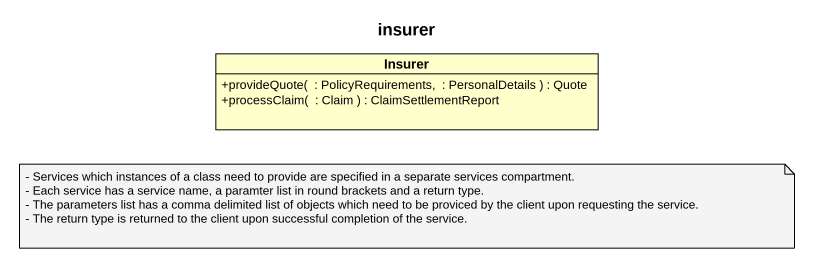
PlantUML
@startuml
title insurer
hide circle
hide empty members
skinparam classAttributeIconSize 0
class Insurer #FFFFCC {
  +provideQuote(  : PolicyRequirements,  : PersonalDetails ) : Quote
  +processClaim(  : Claim ) : ClaimSettlementReport
}
note as N1
  - Services which instances of a class need to provide are specified in a separate services compartment.
  - Each service has a service name, a paramter list in round brackets and a return type.
  - The parameters list has a comma delimited list of objects which need to be proviced by the client upon requesting the service.
  - The return type is returned to the client upon successful completion of the service.
end note
@enduml
